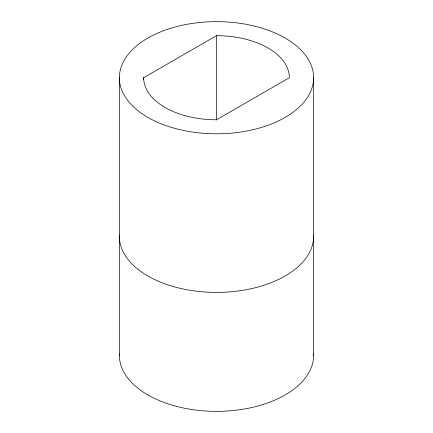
<?xml version="1.0" encoding="UTF-8"?>
<svg xmlns="http://www.w3.org/2000/svg" width="433" height="433" viewBox="0 0 433 433"><rect width="100%" height="100%" fill="white"/><g stroke="black" fill="none" stroke-linecap="round" stroke-linejoin="round"><path stroke-width="0.65" d="M143.659 77.724L216.5 35.668A72.841 42.055 0 0 1 289.341 77.724L216.5 119.779A72.841 42.055 0 0 1 143.659 77.724L143.659 79.748M313.622 77.724A97.122 56.073 0 0 1 167.939 126.284A97.122 56.073 0 0 1 167.939 29.163A97.122 56.073 0 0 1 313.622 77.724L313.622 355.276M216.5 35.668L216.5 120.033M119.378 77.724L119.378 355.276M313.6 235.059A97.122 56.073 0 0 1 216.5 292.399A97.122 56.073 0 0 1 119.4 235.059M313.6 354.01A97.122 56.073 0 0 1 216.5 411.35A97.122 56.073 0 0 1 119.4 354.01"/></g></svg>
